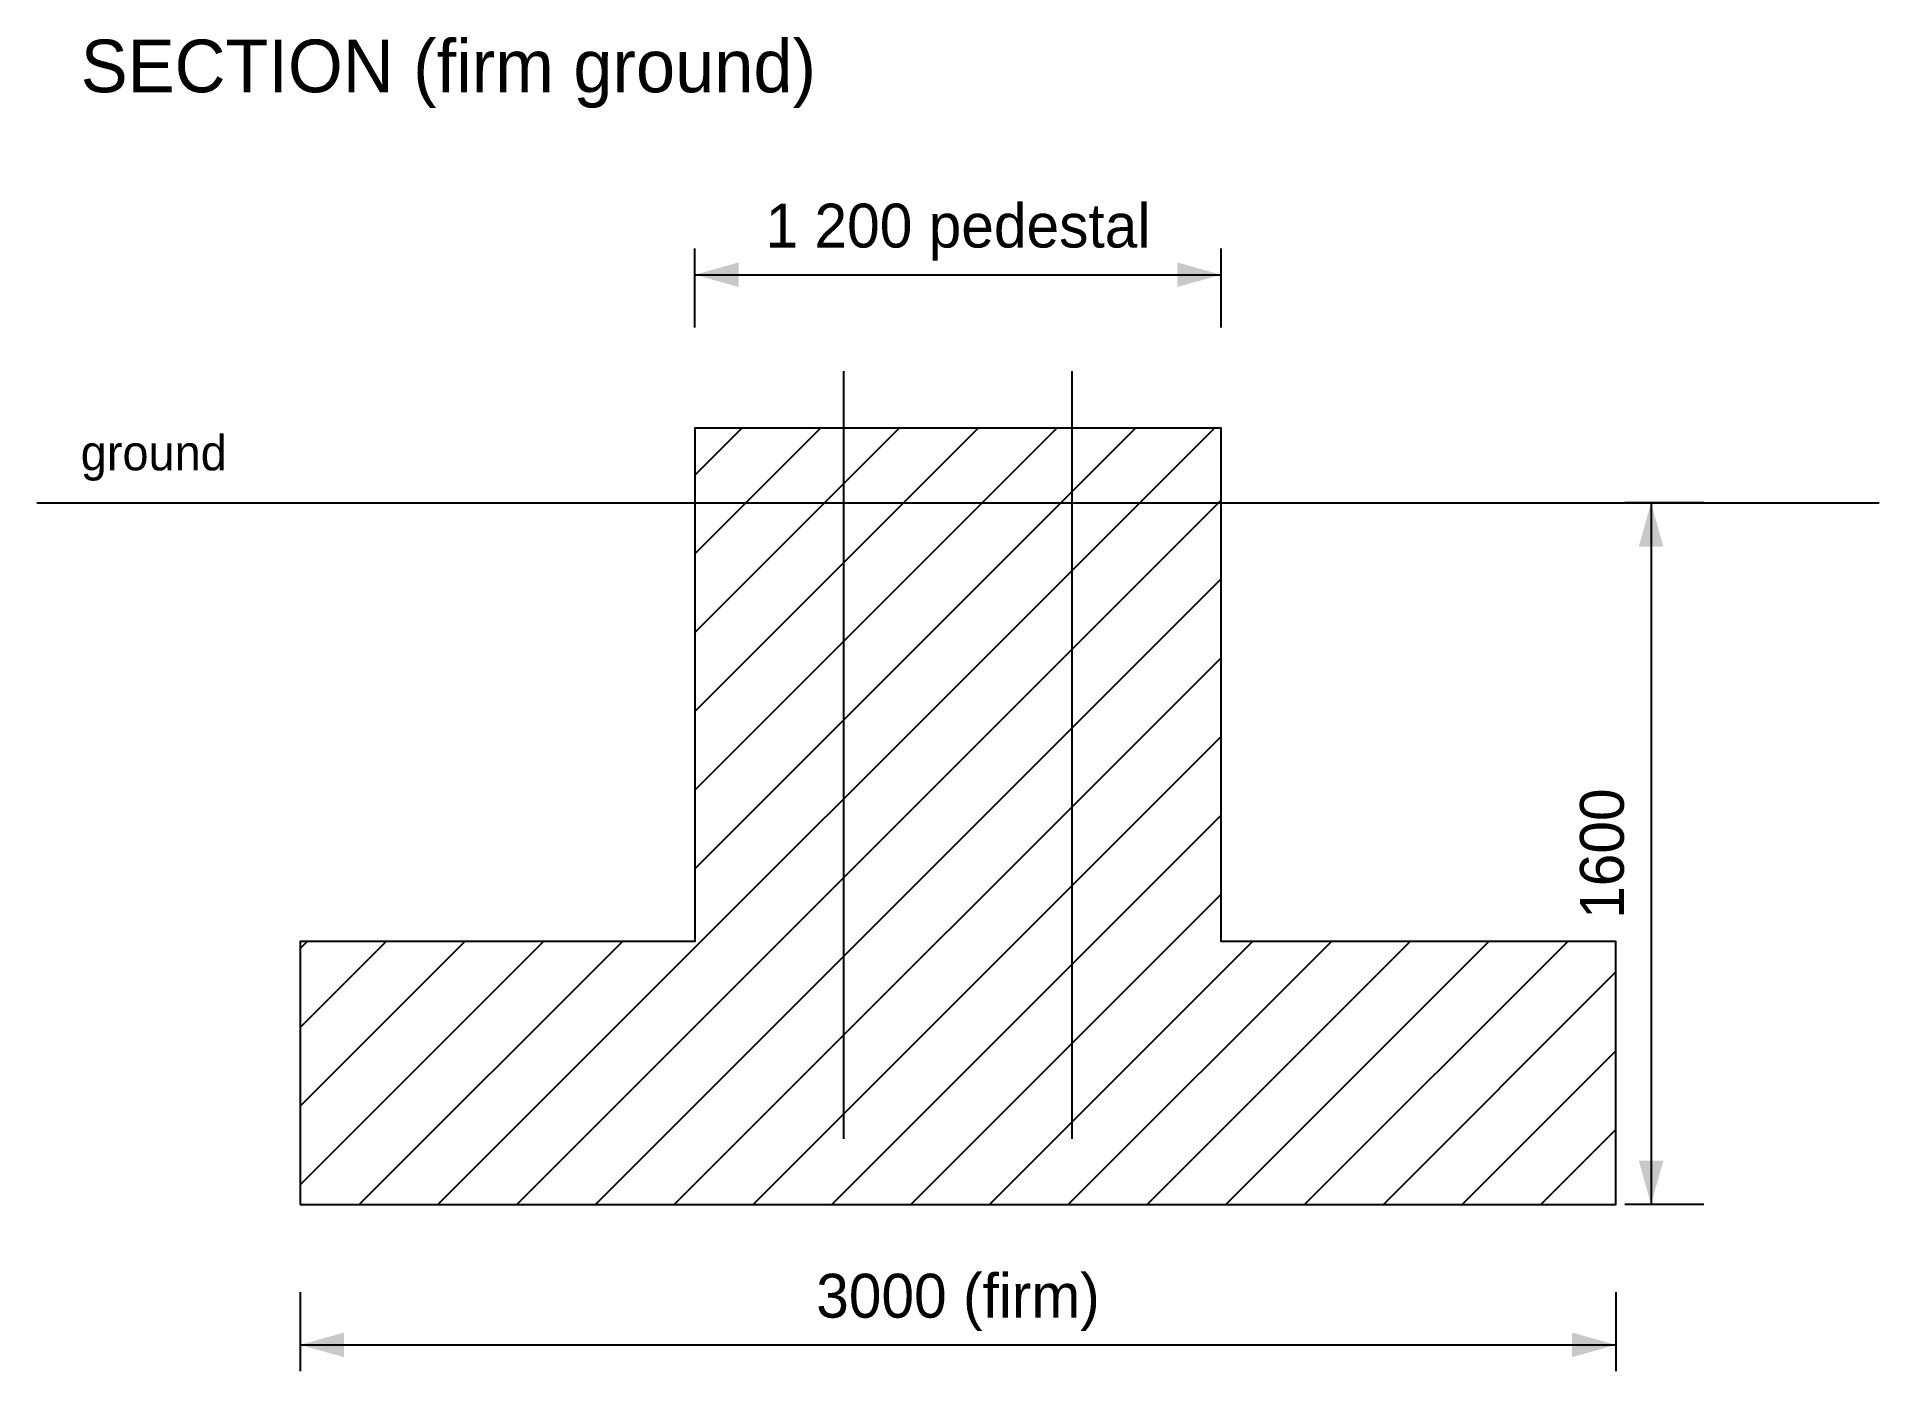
# Model space of a CAD drawing. Header units: millimetres. Extents: x 0 to 4200, y -1980 to 1062.
import ezdxf
from ezdxf.enums import TextEntityAlignment as Align

# ---------------------------------------------------------------- set-up
doc = ezdxf.new("R2010")
doc.units = ezdxf.units.MM
for name, color, linetype in [('DIM', 3, 'Continuous'), ('HATCH', 9, 'Continuous'), ('OUTLINE', 7, 'Continuous'), ('TEXT', 3, 'Continuous'), ('THIN', 7, 'Continuous')]:
    doc.layers.add(name, color=color, linetype=linetype)

msp = doc.modelspace()

# ---------------------------------------------------------------- hatches: boundary and pattern name
at = {"layer": 'DIM'}
for points in [[(1500, 520), (1600, 492), (1600, 548)], [(2700, 520), (2600, 548), (2600, 492)], [(3680, 0), (3652, -100), (3708, -100)], [(3680, -1600), (3708, -1500), (3652, -1500)], [(600, -1920), (700, -1948), (700, -1892)], [(3600, -1920), (3500, -1892), (3500, -1948)]]:
    msp.add_hatch(color=7, dxfattribs=at).paths.add_polyline_path(points)
at = {"layer": 'HATCH'}
h = msp.add_hatch(dxfattribs=at)
h.set_pattern_fill('ANSI31', scale=40)
h.paths.add_polyline_path([(600, -1600), (3600, -1600), (3600, -1000), (2700, -1000), (2700, 170), (1500, 170), (1500, -1000), (600, -1000)])

# ---------------------------------------------------------------- linework, layer by layer
at = {"layer": 'DIM'}
for p, q in [((1500, 400), (1500, 580)), ((2700, 400), (2700, 580)), ((1500, 520), (2700, 520)), ((3800, 0), (3620, 0)), ((3680, 0), (3680, -1600)), ((3800, -1600), (3620, -1600)), ((600, -1800), (600, -1980)), ((3600, -1800), (3600, -1980)), ((600, -1920), (3600, -1920))]:
    msp.add_line(p, q, dxfattribs=at)
at = {"layer": 'OUTLINE'}
for p, q in [((1840, -1450), (1840, 300)), ((2360, -1450), (2360, 300))]:
    msp.add_line(p, q, dxfattribs=at)
msp.add_lwpolyline([(600, -1600), (3600, -1600), (3600, -1000), (2700, -1000), (2700, 170), (1500, 170), (1500, -1000), (600, -1000)], close=True, dxfattribs=at)
at = {"layer": 'THIN'}
msp.add_line((0, 0), (4200, 0), dxfattribs=at)

# ---------------------------------------------------------------- texts
at = {"layer": 'DIM'}
for s, p in [('1 200 pedestal', (2100, 552)), ('3000 (firm)', (2100, -1888))]:
    msp.add_text(s, height=100, dxfattribs=at).set_placement(p, align=Align.BOTTOM_CENTER)
msp.add_text('1600', height=100, rotation=90, dxfattribs=at).set_placement((3648, -800), align=Align.BOTTOM_CENTER)
at = {"layer": 'TEXT'}
for s, height, p in [('SECTION (firm ground)', 120, (100, 900)), ('ground', 80, (100, 50))]:
    msp.add_text(s, height=height, dxfattribs=at).set_placement(p, align=Align.BOTTOM_LEFT)

doc.saveas('drawing.dxf')
